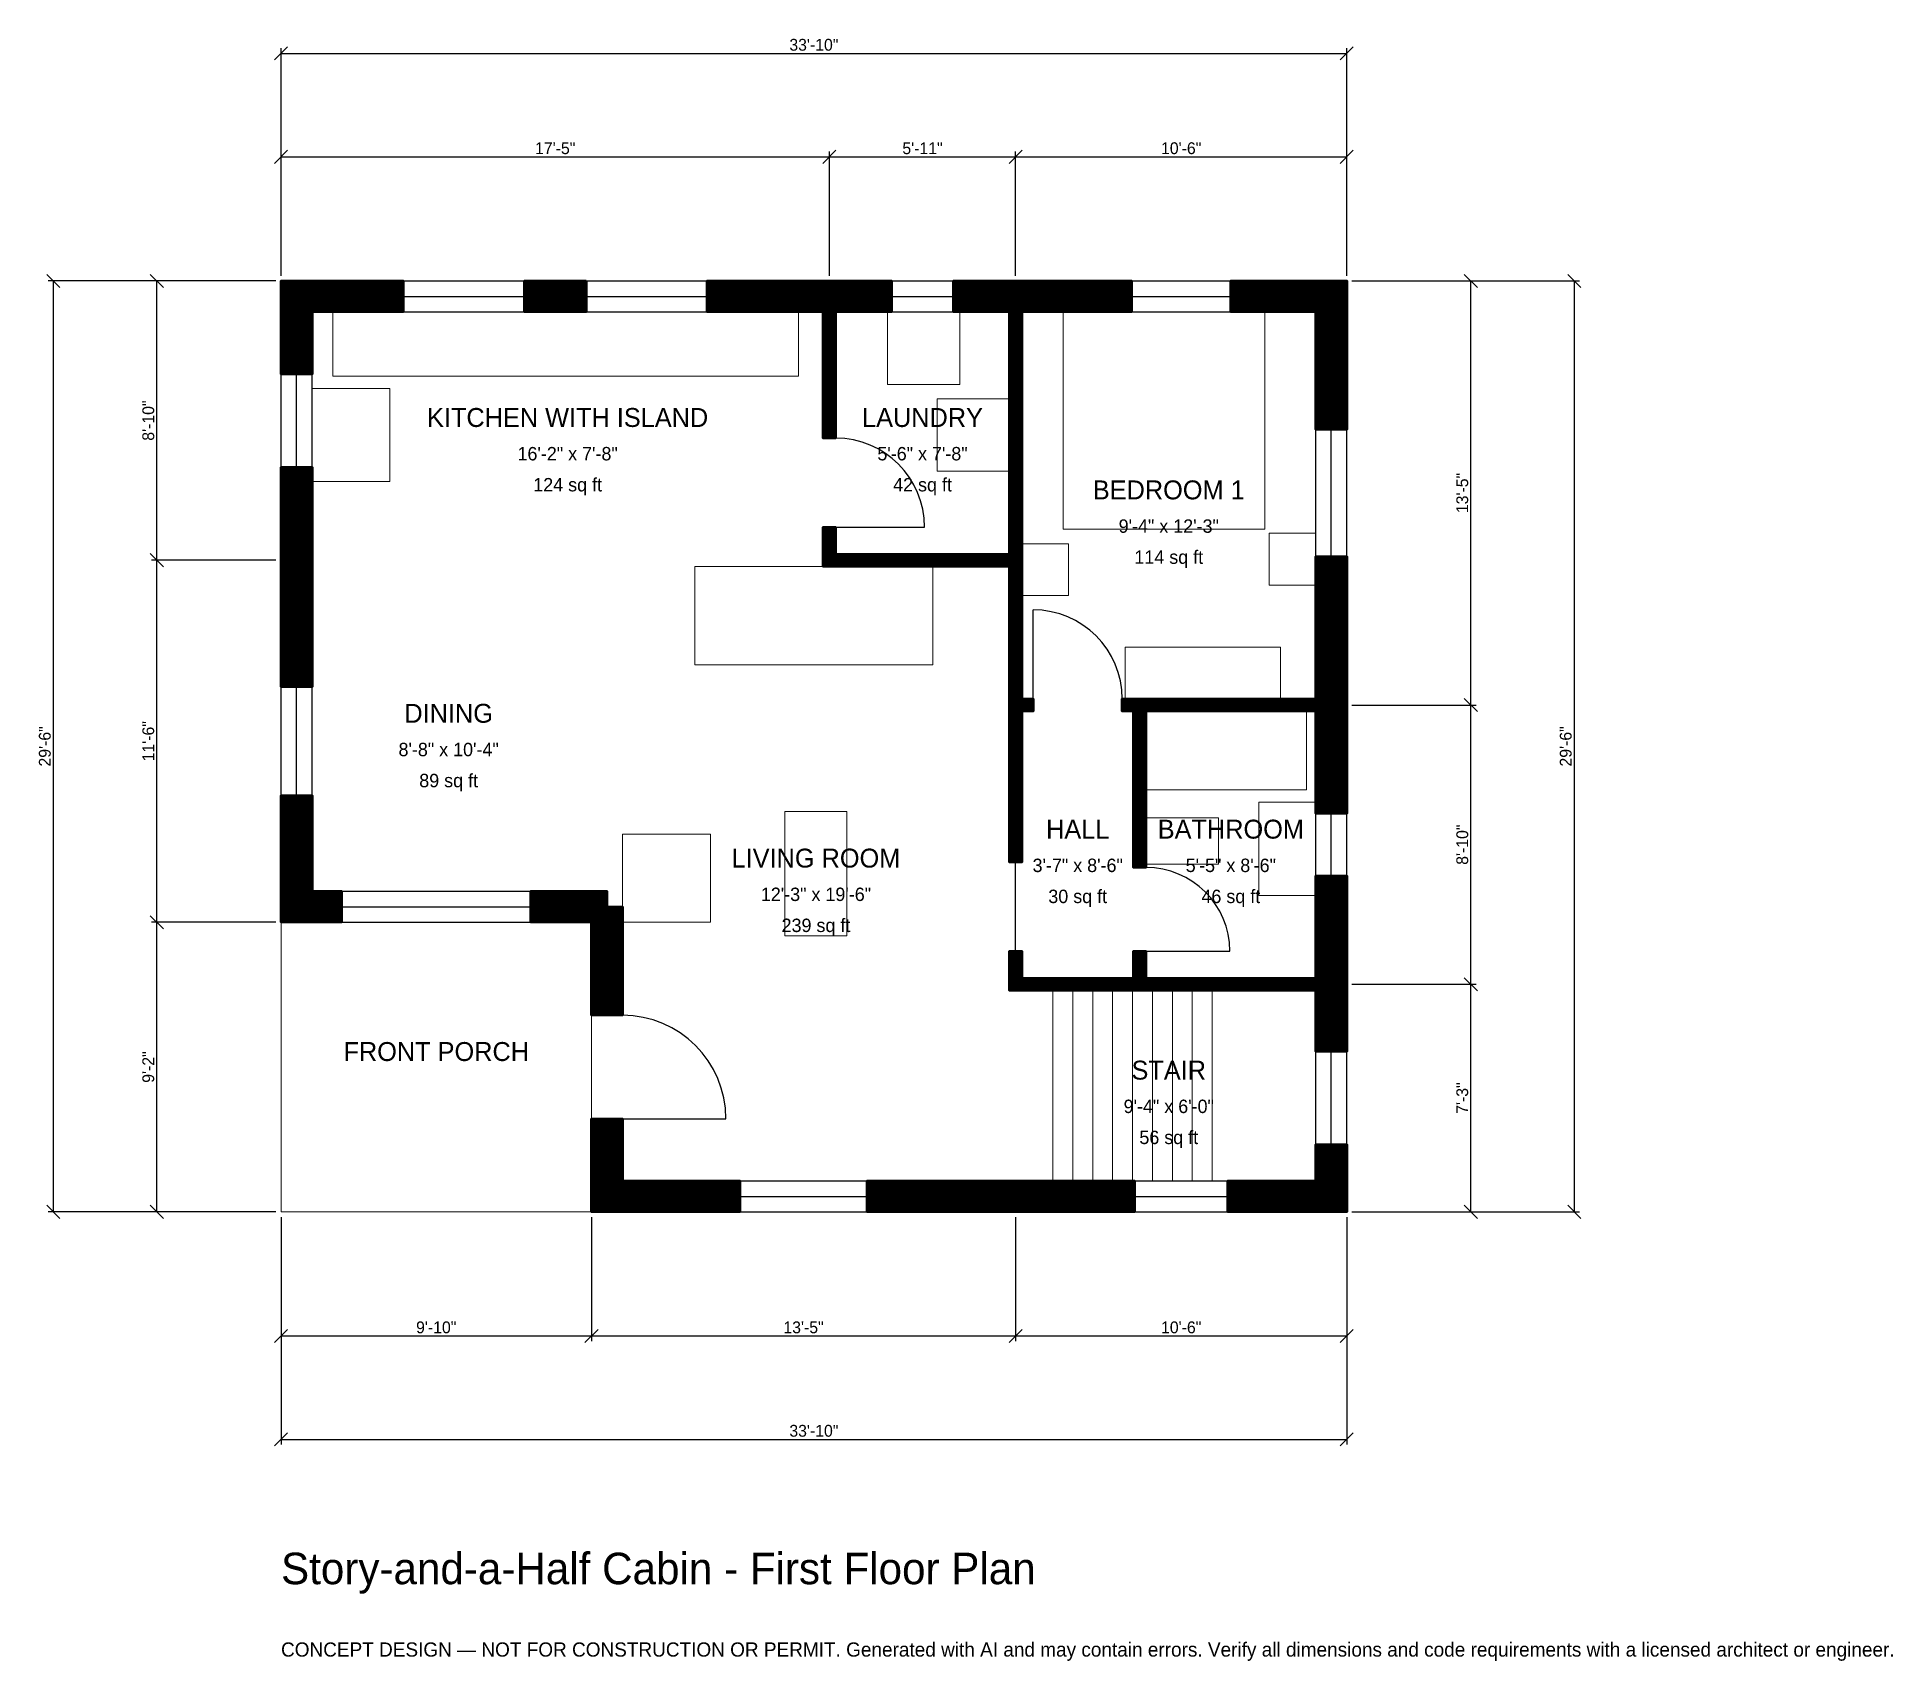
# Model space of a CAD drawing. Header units: inches. Extents: x -93 to 613, y -171 to 447.
import ezdxf
from ezdxf.enums import TextEntityAlignment as Align

# ---------------------------------------------------------------- set-up
doc = ezdxf.new("R2010")
doc.units = ezdxf.units.IN
doc.header["$MEASUREMENT"] = 0
doc.linetypes.add('DASHED', pattern=[0.6, 0.5, -0.1])
for name, color, linetype, lineweight in [('A-ANNO-DIMS', 1, 'Continuous', 13), ('A-ANNO-TEXT', 7, 'Continuous', 18), ('A-AREA-IDEN', 7, 'Continuous', 18), ('A-DOOR', 2, 'Continuous', 25), ('A-FLOR-FIXT', 9, 'Continuous', 13), ('A-FLOR-STRS', 3, 'Continuous', 18), ('A-FURN', 9, 'Continuous', 13), ('A-GLAZ', 4, 'Continuous', 25), ('A-SITE-PAVE', 8, 'Continuous', 13), ('A-WALL', 7, 'Continuous', 50), ('A-WALL-PATT', 8, 'Continuous', 13)]:
    doc.layers.add(name, color=color, linetype=linetype, lineweight=lineweight)
doc.dimstyles.new('PLAN', dxfattribs={"dimtxt": 4.5, "dimasz": 3, "dimexe": 2, "dimexo": 2, "dimgap": 1, "dimtad": 1, "dimdec": 0, "dimlunit": 4, "dimtsz": 2.5, "dimcen": 2.5, "dimclrd": 1, "dimclre": 1, "dimazin": 3, "dimtfac": 1, "dimtmove": 0, "dimatfit": 3})

msp = doc.modelspace()

# ---------------------------------------------------------------- hatches: boundary and pattern name
at = {"layer": 'A-WALL-PATT'}
h = msp.add_hatch(dxfattribs=at)
h.set_pattern_fill('ANSI31', color=8, scale=0.8)
h.paths.add_polyline_path([(118.1102, 0), (118.1102, 11.811), (118.1102, 11.811), (118.1102, 35.4331), (129.9213, 35.4331), (129.9213, 11.811), (174.6063, 11.811), (174.6063, 0), (129.9213, 0), (129.9213, 0), (118.1102, 0), (118.1102, 0), (118.1102, 0)])
h.paths.add_polyline_path([(118.1102, 110.2362), (95.0787, 110.2362), (95.0787, 122.0472), (124.0157, 122.0472), (124.0157, 116.1417), (129.9213, 116.1417), (129.9213, 74.8031), (118.1102, 74.8031), (118.1102, 110.2362)])
h.paths.add_polyline_path([(11.811, 110.2362), (11.811, 110.2362), (0, 110.2362), (0, 110.2362), (0, 110.2362), (0, 122.0472), (0, 122.0472), (0, 158.4646), (11.811, 158.4646), (11.811, 122.0472), (23.0315, 122.0472), (23.0315, 110.2362), (11.811, 110.2362)])
h.paths.add_polyline_path([(0, 242.126), (0, 253.937), (0, 283.4646), (11.811, 283.4646), (11.811, 253.937), (11.811, 242.126), (11.811, 199.8031), (0, 199.8031), (0, 242.126)])
h.paths.add_polyline_path([(0, 342.5197), (0, 342.5197), (0, 354.3307), (0, 354.3307), (0, 354.3307), (11.811, 354.3307), (11.811, 354.3307), (46.5223, 354.3307), (46.5223, 342.5197), (11.811, 342.5197), (11.811, 318.8976), (0, 318.8976), (0, 342.5197)])
h.paths.add_polyline_path([(116.0761, 354.3307), (116.0761, 342.5197), (92.5853, 342.5197), (92.5853, 354.3307), (116.0761, 354.3307)])
h.paths.add_polyline_path([(202.7559, 354.3307), (206.2992, 354.3307), (206.2992, 354.3307), (211.0236, 354.3307), (211.0236, 354.3307), (214.5669, 354.3307), (232.2835, 354.3307), (232.2835, 342.5197), (214.5669, 342.5197), (211.0236, 342.5197), (211.0236, 294.4882), (206.2992, 294.4882), (206.2992, 342.5197), (202.7559, 342.5197), (162.1391, 342.5197), (162.1391, 354.3307), (202.7559, 354.3307)])
h.paths.add_polyline_path([(273.622, 354.3307), (277.1654, 354.3307), (277.1654, 354.3307), (281.8898, 354.3307), (281.8898, 354.3307), (285.4331, 354.3307), (323.622, 354.3307), (323.622, 342.5197), (285.4331, 342.5197), (281.8898, 342.5197), (281.8898, 250.3937), (281.8898, 245.6693), (281.8898, 195.2756), (286.2205, 195.2756), (286.2205, 190.5512), (281.8898, 190.5512), (281.8898, 133.0709), (277.1654, 133.0709), (277.1654, 190.5512), (277.1654, 195.2756), (277.1654, 245.6693), (211.0236, 245.6693), (206.2992, 245.6693), (206.2992, 250.3937), (206.2992, 260.6299), (211.0236, 260.6299), (211.0236, 250.3937), (277.1654, 250.3937), (277.1654, 342.5197), (273.622, 342.5197), (255.9055, 342.5197), (255.9055, 354.3307), (273.622, 354.3307)])
h.paths.add_polyline_path([(393.7008, 354.3307), (393.7008, 354.3307), (405.5118, 354.3307), (405.5118, 354.3307), (405.5118, 354.3307), (405.5118, 342.5197), (405.5118, 342.5197), (405.5118, 297.8346), (393.7008, 297.8346), (393.7008, 342.5197), (361.4173, 342.5197), (361.4173, 354.3307), (393.7008, 354.3307)])
h.paths.add_polyline_path([(405.5118, 198.8189), (405.5118, 195.2756), (405.5118, 195.2756), (405.5118, 190.5512), (405.5118, 190.5512), (405.5118, 187.0079), (405.5118, 151.5748), (393.7008, 151.5748), (393.7008, 187.0079), (393.7008, 190.5512), (329.1339, 190.5512), (329.1339, 131.1024), (324.4094, 131.1024), (324.4094, 190.5512), (320.0787, 190.5512), (320.0787, 195.2756), (324.4094, 195.2756), (324.4094, 195.2756), (329.1339, 195.2756), (393.7008, 195.2756), (393.7008, 198.8189), (393.7008, 249.4094), (405.5118, 249.4094), (405.5118, 198.8189)])
h.paths.add_polyline_path([(405.5118, 92.5197), (405.5118, 88.9764), (405.5118, 88.9764), (405.5118, 84.252), (405.5118, 84.252), (405.5118, 80.7087), (405.5118, 61.0236), (393.7008, 61.0236), (393.7008, 80.7087), (393.7008, 84.252), (329.1339, 84.252), (324.4094, 84.252), (324.4094, 84.252), (281.8898, 84.252), (277.1654, 84.252), (277.1654, 88.9764), (277.1654, 99.2126), (281.8898, 99.2126), (281.8898, 88.9764), (324.4094, 88.9764), (324.4094, 99.2126), (329.1339, 99.2126), (329.1339, 88.9764), (393.7008, 88.9764), (393.7008, 92.5197), (393.7008, 127.9528), (405.5118, 127.9528), (405.5118, 92.5197)])
h.paths.add_polyline_path([(405.5118, 11.811), (405.5118, 11.811), (405.5118, 0), (405.5118, 0), (405.5118, 0), (393.7008, 0), (393.7008, 0), (360.2362, 0), (360.2362, 11.811), (393.7008, 11.811), (393.7008, 25.5906), (405.5118, 25.5906), (405.5118, 11.811)])
h.paths.add_polyline_path([(285.4331, 0), (273.622, 0), (223.0315, 0), (223.0315, 11.811), (273.622, 11.811), (285.4331, 11.811), (324.8031, 11.811), (324.8031, 0), (285.4331, 0)])

# ---------------------------------------------------------------- linework, layer by layer
at = {"layer": 'A-DOOR'}
for p, q in [((211.0236, 260.6299), (244.8819, 260.6299)), ((286.2205, 195.2756), (286.2205, 229.1339)), ((279.5276, 99.2126), (279.5276, 133.0709)), ((329.1339, 99.2126), (361.0236, 99.2126)), ((129.9213, 35.4331), (169.2913, 35.4331))]:
    msp.add_line(p, q, dxfattribs=at)
for centre, radius in [((211.0236, 260.6299), 33.8583), ((286.2205, 195.2756), 33.8583), ((329.1339, 99.2126), 31.8898), ((129.9213, 35.4331), 39.3701)]:
    msp.add_arc(centre, radius, 0, 90, dxfattribs=at)
at = {"layer": 'A-FLOR-FIXT'}
for points in [[(19.685, 318.1102), (196.8504, 318.1102), (196.8504, 342.5197), (19.685, 342.5197)], [(329.1339, 160.6299), (390.1575, 160.6299), (390.1575, 190.5512), (329.1339, 190.5512)], [(372.0472, 120.4724), (393.7008, 120.4724), (393.7008, 155.9055), (372.0472, 155.9055)], [(329.1339, 132.2835), (356.6929, 132.2835), (356.6929, 150), (329.1339, 150)]]:
    msp.add_lwpolyline(points, close=True, dxfattribs=at)
at = {"layer": 'A-FLOR-STRS'}
for p, q in [((293.7008, 11.811), (293.7008, 84.252)), ((301.2795, 11.811), (301.2795, 84.252)), ((308.8583, 11.811), (308.8583, 84.252)), ((316.437, 11.811), (316.437, 84.252)), ((324.0157, 11.811), (324.0157, 84.252)), ((331.5945, 11.811), (331.5945, 84.252)), ((339.1732, 11.811), (339.1732, 84.252)), ((346.752, 11.811), (346.752, 84.252)), ((354.3307, 11.811), (354.3307, 84.252))]:
    msp.add_line(p, q, dxfattribs=at)
at = {"layer": 'A-FURN'}
for points in [[(230.7087, 314.9606), (258.2677, 314.9606), (258.2677, 342.5197), (230.7087, 342.5197)], [(297.6378, 259.8425), (374.4094, 259.8425), (374.4094, 342.5197), (297.6378, 342.5197)], [(11.811, 277.9528), (41.3386, 277.9528), (41.3386, 313.3858), (11.811, 313.3858)], [(249.6063, 281.8898), (277.1654, 281.8898), (277.1654, 309.4488), (249.6063, 309.4488)], [(281.8898, 234.6457), (299.6063, 234.6457), (299.6063, 254.3307), (281.8898, 254.3307)], [(375.9843, 238.5827), (393.7008, 238.5827), (393.7008, 258.2677), (375.9843, 258.2677)], [(157.4803, 208.2677), (248.0315, 208.2677), (248.0315, 245.6693), (157.4803, 245.6693)], [(321.2598, 195.2756), (380.315, 195.2756), (380.315, 214.9606), (321.2598, 214.9606)], [(191.7323, 105.1181), (215.3543, 105.1181), (215.3543, 152.3622), (191.7323, 152.3622)], [(129.9213, 110.2362), (163.3858, 110.2362), (163.3858, 143.7008), (129.9213, 143.7008)]]:
    msp.add_lwpolyline(points, close=True, dxfattribs=at)
at = {"layer": 'A-GLAZ'}
for p, q in [((46.5223, 354.3307), (92.5853, 354.3307)), ((116.0761, 354.3307), (162.1391, 354.3307)), ((232.2835, 354.3307), (255.9055, 354.3307)), ((323.622, 354.3307), (361.4173, 354.3307)), ((46.5223, 348.4252), (92.5853, 348.4252)), ((116.0761, 348.4252), (162.1391, 348.4252)), ((232.2835, 348.4252), (255.9055, 348.4252)), ((323.622, 348.4252), (361.4173, 348.4252)), ((46.5223, 342.5197), (92.5853, 342.5197)), ((116.0761, 342.5197), (162.1391, 342.5197)), ((232.2835, 342.5197), (255.9055, 342.5197)), ((323.622, 342.5197), (361.4173, 342.5197)), ((0, 283.4646), (0, 318.8976)), ((5.9055, 283.4646), (5.9055, 318.8976)), ((11.811, 283.4646), (11.811, 318.8976)), ((393.7008, 249.4094), (393.7008, 297.8346)), ((399.6063, 249.4094), (399.6063, 297.8346)), ((405.5118, 249.4094), (405.5118, 297.8346)), ((0, 158.4646), (0, 199.8031)), ((5.9055, 158.4646), (5.9055, 199.8031)), ((11.811, 158.4646), (11.811, 199.8031)), ((393.7008, 127.9528), (393.7008, 151.5748)), ((399.6063, 127.9528), (399.6063, 151.5748)), ((405.5118, 127.9528), (405.5118, 151.5748)), ((23.0315, 122.0472), (95.0787, 122.0472)), ((23.0315, 116.1417), (95.0787, 116.1417)), ((23.0315, 110.2362), (95.0787, 110.2362)), ((393.7008, 25.5906), (393.7008, 61.0236)), ((399.6063, 25.5906), (399.6063, 61.0236)), ((405.5118, 25.5906), (405.5118, 61.0236)), ((174.6063, 11.811), (223.0315, 11.811)), ((324.8031, 11.811), (360.2362, 11.811)), ((174.6063, 5.9055), (223.0315, 5.9055)), ((174.6063, 0), (223.0315, 0)), ((324.8031, 5.9055), (360.2362, 5.9055)), ((324.8031, 0), (360.2362, 0))]:
    msp.add_line(p, q, dxfattribs=at)
at = {"layer": 'A-SITE-PAVE', "linetype": 'DASHED'}
msp.add_lwpolyline([(0, 0), (118.1102, 0), (118.1102, 110.2362), (0, 110.2362)], close=True, dxfattribs=at)
at = {"layer": 'A-WALL'}
for points in [[(0, 342.5197), (0, 342.5197), (0, 354.3307), (0, 354.3307), (0, 354.3307), (11.811, 354.3307), (11.811, 354.3307), (46.5223, 354.3307), (46.5223, 342.5197), (11.811, 342.5197), (11.811, 318.8976), (0, 318.8976), (0, 342.5197)], [(116.0761, 354.3307), (116.0761, 342.5197), (92.5853, 342.5197), (92.5853, 354.3307), (116.0761, 354.3307)], [(202.7559, 354.3307), (206.2992, 354.3307), (206.2992, 354.3307), (211.0236, 354.3307), (211.0236, 354.3307), (214.5669, 354.3307), (232.2835, 354.3307), (232.2835, 342.5197), (214.5669, 342.5197), (211.0236, 342.5197), (211.0236, 294.4882), (206.2992, 294.4882), (206.2992, 342.5197), (202.7559, 342.5197), (162.1391, 342.5197), (162.1391, 354.3307), (202.7559, 354.3307)], [(273.622, 354.3307), (277.1654, 354.3307), (277.1654, 354.3307), (281.8898, 354.3307), (281.8898, 354.3307), (285.4331, 354.3307), (323.622, 354.3307), (323.622, 342.5197), (285.4331, 342.5197), (281.8898, 342.5197), (281.8898, 250.3937), (281.8898, 245.6693), (281.8898, 195.2756), (286.2205, 195.2756), (286.2205, 190.5512), (281.8898, 190.5512), (281.8898, 133.0709), (277.1654, 133.0709), (277.1654, 190.5512), (277.1654, 195.2756), (277.1654, 245.6693), (211.0236, 245.6693), (206.2992, 245.6693), (206.2992, 250.3937), (206.2992, 260.6299), (211.0236, 260.6299), (211.0236, 250.3937), (277.1654, 250.3937), (277.1654, 342.5197), (273.622, 342.5197), (255.9055, 342.5197), (255.9055, 354.3307), (273.622, 354.3307)], [(393.7008, 354.3307), (393.7008, 354.3307), (405.5118, 354.3307), (405.5118, 354.3307), (405.5118, 354.3307), (405.5118, 342.5197), (405.5118, 342.5197), (405.5118, 297.8346), (393.7008, 297.8346), (393.7008, 342.5197), (361.4173, 342.5197), (361.4173, 354.3307), (393.7008, 354.3307)], [(0, 242.126), (0, 253.937), (0, 283.4646), (11.811, 283.4646), (11.811, 253.937), (11.811, 242.126), (11.811, 199.8031), (0, 199.8031), (0, 242.126)], [(405.5118, 198.8189), (405.5118, 195.2756), (405.5118, 195.2756), (405.5118, 190.5512), (405.5118, 190.5512), (405.5118, 187.0079), (405.5118, 151.5748), (393.7008, 151.5748), (393.7008, 187.0079), (393.7008, 190.5512), (329.1339, 190.5512), (329.1339, 131.1024), (324.4094, 131.1024), (324.4094, 190.5512), (320.0787, 190.5512), (320.0787, 195.2756), (324.4094, 195.2756), (324.4094, 195.2756), (329.1339, 195.2756), (393.7008, 195.2756), (393.7008, 198.8189), (393.7008, 249.4094), (405.5118, 249.4094), (405.5118, 198.8189)], [(11.811, 110.2362), (11.811, 110.2362), (0, 110.2362), (0, 110.2362), (0, 110.2362), (0, 122.0472), (0, 122.0472), (0, 158.4646), (11.811, 158.4646), (11.811, 122.0472), (23.0315, 122.0472), (23.0315, 110.2362), (11.811, 110.2362)], [(405.5118, 92.5197), (405.5118, 88.9764), (405.5118, 88.9764), (405.5118, 84.252), (405.5118, 84.252), (405.5118, 80.7087), (405.5118, 61.0236), (393.7008, 61.0236), (393.7008, 80.7087), (393.7008, 84.252), (329.1339, 84.252), (324.4094, 84.252), (324.4094, 84.252), (281.8898, 84.252), (277.1654, 84.252), (277.1654, 88.9764), (277.1654, 99.2126), (281.8898, 99.2126), (281.8898, 88.9764), (324.4094, 88.9764), (324.4094, 99.2126), (329.1339, 99.2126), (329.1339, 88.9764), (393.7008, 88.9764), (393.7008, 92.5197), (393.7008, 127.9528), (405.5118, 127.9528), (405.5118, 92.5197)], [(118.1102, 110.2362), (95.0787, 110.2362), (95.0787, 122.0472), (124.0157, 122.0472), (124.0157, 116.1417), (129.9213, 116.1417), (129.9213, 74.8031), (118.1102, 74.8031), (118.1102, 110.2362)], [(118.1102, 0), (118.1102, 11.811), (118.1102, 11.811), (118.1102, 35.4331), (129.9213, 35.4331), (129.9213, 11.811), (174.6063, 11.811), (174.6063, 0), (129.9213, 0), (129.9213, 0), (118.1102, 0), (118.1102, 0), (118.1102, 0)], [(405.5118, 11.811), (405.5118, 11.811), (405.5118, 0), (405.5118, 0), (405.5118, 0), (393.7008, 0), (393.7008, 0), (360.2362, 0), (360.2362, 11.811), (393.7008, 11.811), (393.7008, 25.5906), (405.5118, 25.5906), (405.5118, 11.811)], [(285.4331, 0), (273.622, 0), (223.0315, 0), (223.0315, 11.811), (273.622, 11.811), (285.4331, 11.811), (324.8031, 11.811), (324.8031, 0), (285.4331, 0)]]:
    msp.add_lwpolyline(points, close=True, dxfattribs=at)

# ---------------------------------------------------------------- texts
at = {"layer": 'A-ANNO-TEXT'}
for s, height, p in [('Story-and-a-Half Cabin - First Floor Plan', 12, (0, -141.7323)), ('CONCEPT DESIGN — NOT FOR CONSTRUCTION OR PERMIT. Generated with AI and may contain errors. Verify all dimensions and code requirements with a licensed architect or engineer.', 5.4, (0, -169.2913))]:
    msp.add_text(s, height=height, dxfattribs=at).set_placement(p)
at = {"layer": 'A-AREA-IDEN'}
for s, height, p in [('KITCHEN WITH ISLAND', 7.2, (109.0551, 302.3622)), ('LAUNDRY', 7.2, (244.0945, 302.3622)), ('16\'-2" x 7\'-8"', 5.1, (109.0551, 288.5827)), ('5\'-6" x 7\'-8"', 5.1, (244.0945, 288.5827)), ('124 sq ft', 5.1, (109.0551, 276.7717)), ('42 sq ft', 5.1, (244.0945, 276.7717)), ('BEDROOM 1', 7.2, (337.7953, 274.8031)), ('9\'-4" x 12\'-3"', 5.1, (337.7953, 261.0236)), ('114 sq ft', 5.1, (337.7953, 249.2126)), ('DINING', 7.2, (63.7795, 189.7638)), ('8\'-8" x 10\'-4"', 5.1, (63.7795, 175.9843)), ('89 sq ft', 5.1, (63.7795, 164.1732)), ('HALL', 7.2, (303.1496, 145.6693)), ('BATHROOM', 7.2, (361.4173, 145.6693)), ('LIVING ROOM', 7.2, (203.5433, 134.6457)), ('3\'-7" x 8\'-6"', 5.1, (303.1496, 131.8898)), ('5\'-5" x 8\'-6"', 5.1, (361.4173, 131.8898)), ('12\'-3" x 19\'-6"', 5.1, (203.5433, 120.8661)), ('30 sq ft', 5.1, (303.1496, 120.0787)), ('46 sq ft', 5.1, (361.4173, 120.0787)), ('239 sq ft', 5.1, (203.5433, 109.0551)), ('FRONT PORCH', 7.2, (59.0551, 61.0236)), ('STAIR', 7.2, (337.7953, 53.937)), ('9\'-4" x 6\'-0"', 5.1, (337.7953, 40.1575)), ('56 sq ft', 5.1, (337.7953, 28.3465))]:
    msp.add_text(s, height=height, dxfattribs=at).set_placement(p, align=Align.MIDDLE_CENTER)

# ---------------------------------------------------------------- dimensions: what is measured, and where the dimension line sits
at = {"layer": 'A-ANNO-DIMS'}
for base, p1, p2, text in [((0, 440.9449), (0, 354.3307), (405.5118, 354.3307), '33\'-10"'), ((0, 401.5748), (0, 354.3307), (208.6614, 354.3307), '17\'-5"'), ((208.6614, 401.5748), (208.6614, 354.3307), (279.5276, 354.3307), '5\'-11"'), ((279.5276, 401.5748), (279.5276, 354.3307), (405.5118, 354.3307), '10\'-6"'), ((0, -47.2441), (0, 0), (118.1102, 0), '9\'-10"'), ((0, -86.6142), (0, 0), (405.5118, 0), '33\'-10"'), ((118.1102, -47.2441), (118.1102, 0), (279.5276, 0), '13\'-5"'), ((279.5276, -47.2441), (279.5276, 0), (405.5118, 0), '10\'-6"')]:
    msp.add_linear_dim(base=base, p1=p1, p2=p2, text=text, dimstyle='PLAN', dxfattribs=at).render()
for base, p1, p2, text in [((-86.6142, 0), (0, 0), (0, 354.3307), '29\'-6"'), ((-47.2441, 248.0315), (0, 248.0315), (0, 354.3307), '8\'-10"'), ((452.7559, 192.9134), (405.5118, 192.9134), (405.5118, 354.3307), '13\'-5"'), ((492.126, 0), (405.5118, 0), (405.5118, 354.3307), '29\'-6"'), ((-47.2441, 110.2362), (0, 110.2362), (0, 248.0315), '11\'-6"'), ((452.7559, 86.6142), (405.5118, 86.6142), (405.5118, 192.9134), '8\'-10"'), ((-47.2441, 0), (0, 0), (0, 110.2362), '9\'-2"'), ((452.7559, 0), (405.5118, 0), (405.5118, 86.6142), '7\'-3"')]:
    msp.add_linear_dim(base=base, p1=p1, p2=p2, angle=90, text=text, dimstyle='PLAN', dxfattribs=at).render()

doc.saveas('drawing.dxf')
